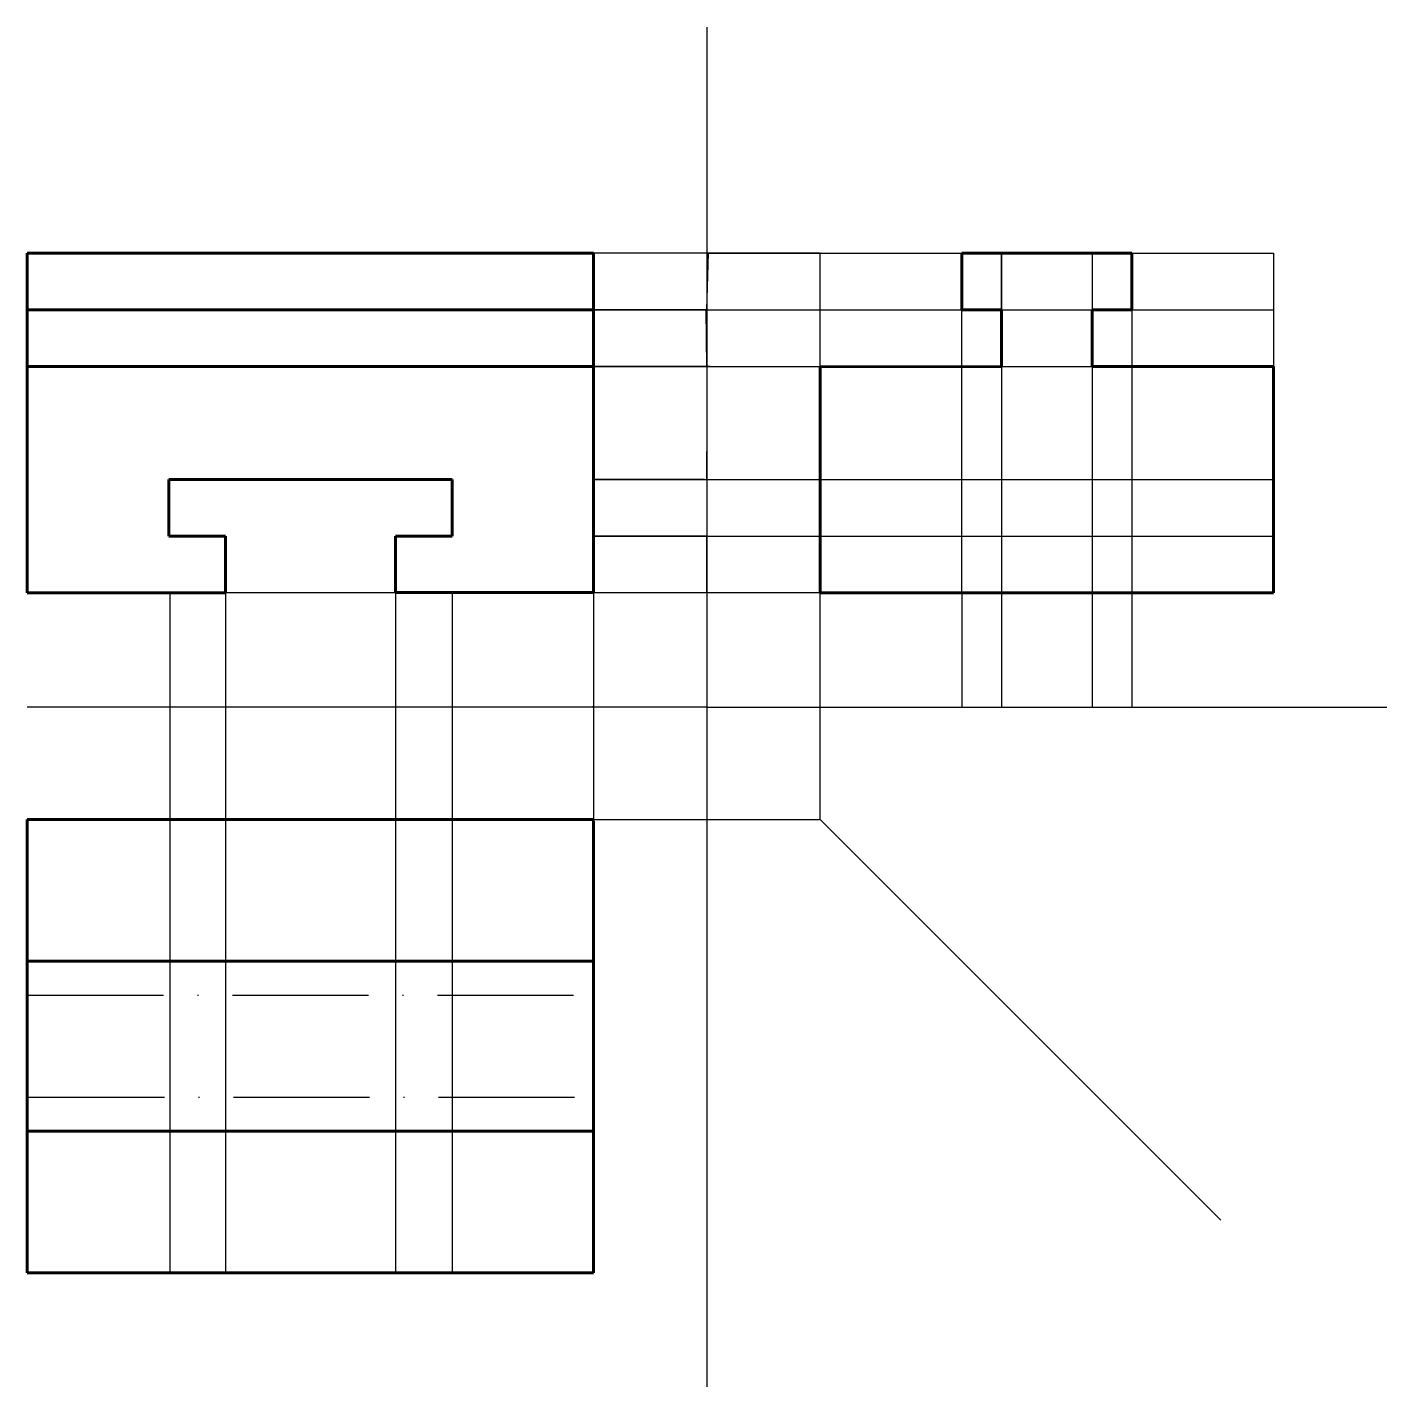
# Model space of a CAD drawing. Header units: millimetres. Extents: x 3180 to 3300, y 1748 to 1868.
import ezdxf

# ---------------------------------------------------------------- set-up
doc = ezdxf.new("R2010")
doc.units = ezdxf.units.MM
doc.linetypes.add('ACAD_ISO10W100', pattern=[18, 12, -3, 0, -3])
doc.layers.add('oculta', color=1, linetype='ACAD_ISO10W100')
doc.layers.add('proyeccion', color=9, linetype='Continuous')
doc.layers.add('trazo', color=30, linetype='Continuous', lineweight=60)

msp = doc.modelspace()

# ---------------------------------------------------------------- linework, layer by layer
for p, q in [((3240.15, 1867.5), (3240.15, 1747.5)), ((3180.15, 1817.57), (3180.15, 1847.57)), ((3180.15, 1847.57), (3230.15, 1847.57)), ((3230.15, 1847.57), (3230.15, 1817.57)), ((3250.15, 1817.57), (3250.15, 1847.57)), ((3250.15, 1847.57), (3290.15, 1847.57)), ((3290.15, 1847.57), (3290.15, 1817.57)), ((3230.15, 1817.57), (3180.15, 1817.57)), ((3250.15, 1817.57), (3230.15, 1817.57)), ((3230.15, 1817.57), (3230.15, 1807.57)), ((3250.15, 1797.57), (3250.15, 1817.57)), ((3290.15, 1817.57), (3250.15, 1817.57)), ((3240.15, 1807.5), (3180.15, 1807.5)), ((3230.09, 1807.57), (3230.09, 1807.5)), ((3230.15, 1807.57), (3230.15, 1797.57)), ((3240.15, 1807.5), (3300.15, 1807.5)), ((3230.15, 1797.57), (3180.15, 1797.57)), ((3180.15, 1797.57), (3180.15, 1757.57)), ((3230.15, 1797.57), (3250.15, 1797.57)), ((3230.15, 1757.57), (3230.15, 1797.57)), ((3180.15, 1757.57), (3230.15, 1757.57))]:
    msp.add_line(p, q)
at = {"layer": 'oculta'}
for p, q in [((3180.18, 1782.07), (3230.15, 1782.07)), ((3180.26, 1773.07), (3230.15, 1773.07))]:
    msp.add_line(p, q, dxfattribs=at)
at = {"layer": 'proyeccion'}
for p, q in [((3250.15, 1847.55), (3230.15, 1847.55)), ((3240.15, 1842.55), (3240.3, 1847.55)), ((3240.3, 1847.55), (3250.15, 1847.55)), ((3262.65, 1817.68), (3262.65, 1847.57)), ((3266.15, 1837.52), (3266.15, 1847.57)), ((3266.15, 1847.57), (3266.15, 1807.5)), ((3266.15, 1847.57), (3274.15, 1847.57)), ((3274.15, 1847.57), (3274.15, 1807.5)), ((3274.15, 1847.57), (3277.65, 1847.54)), ((3277.65, 1847.54), (3277.65, 1807.5)), ((3240.08, 1842.55), (3230.15, 1842.55)), ((3230.15, 1842.55), (3250.15, 1842.55)), ((3240.15, 1837.55), (3240.08, 1842.55)), ((3250.15, 1842.55), (3290.15, 1842.55)), ((3240.43, 1837.55), (3230.15, 1837.55)), ((3230.15, 1837.55), (3250.15, 1837.55)), ((3250.15, 1837.55), (3290.15, 1837.55)), ((3262.65, 1837.55), (3266.15, 1837.52)), ((3240.15, 1827.57), (3240.16, 1832.57)), ((3239.89, 1827.57), (3230.15, 1827.57)), ((3230.15, 1827.57), (3250.15, 1827.57)), ((3250.15, 1827.57), (3290.15, 1827.57)), ((3240.14, 1822.57), (3230.15, 1822.57)), ((3230.15, 1822.57), (3250.15, 1822.57)), ((3240.15, 1817.57), (3240.14, 1822.57)), ((3250.15, 1822.57), (3290.15, 1822.57)), ((3192.75, 1817.57), (3192.75, 1817.57)), ((3192.75, 1817.57), (3192.75, 1797.57)), ((3197.65, 1817.57), (3197.65, 1807.5)), ((3230.15, 1817.57), (3212.65, 1817.62)), ((3212.65, 1817.62), (3212.65, 1807.5)), ((3230.15, 1817.57), (3217.66, 1817.64)), ((3217.66, 1817.64), (3217.66, 1807.5)), ((3262.65, 1817.68), (3262.65, 1807.5)), ((3197.65, 1807.5), (3197.65, 1797.57)), ((3212.65, 1807.5), (3212.65, 1797.57)), ((3217.66, 1807.5), (3217.66, 1797.57)), ((3192.75, 1797.57), (3192.75, 1757.57)), ((3197.65, 1797.57), (3197.65, 1757.57)), ((3212.65, 1797.57), (3212.65, 1757.57)), ((3217.66, 1797.57), (3217.66, 1757.57)), ((3250.15, 1797.57), (3285.51, 1762.22)), ((3180.18, 1785.07), (3230.15, 1785.07)), ((3180.21, 1770.07), (3230.15, 1770.07))]:
    msp.add_line(p, q, dxfattribs=at)
at = {"layer": 'trazo'}
for p, q in [((3230.15, 1847.57), (3180.15, 1847.57)), ((3180.15, 1847.57), (3180.15, 1817.57)), ((3230.15, 1817.62), (3230.15, 1847.57)), ((3262.65, 1842.55), (3262.65, 1847.57)), ((3262.65, 1847.57), (3277.65, 1847.57)), ((3277.65, 1847.57), (3277.65, 1842.55)), ((3230.15, 1842.55), (3180.15, 1842.55)), ((3266.15, 1842.55), (3262.65, 1842.55)), ((3266.15, 1837.52), (3266.15, 1842.55)), ((3277.65, 1842.55), (3274.15, 1842.55)), ((3274.15, 1842.55), (3274.15, 1837.55)), ((3230.15, 1837.55), (3180.15, 1837.55)), ((3250.15, 1817.57), (3250.15, 1837.55)), ((3250.15, 1837.55), (3266.15, 1837.52)), ((3274.15, 1837.55), (3290.15, 1837.55)), ((3290.15, 1837.55), (3290.15, 1817.57)), ((3217.65, 1827.57), (3192.65, 1827.57)), ((3192.65, 1827.57), (3192.65, 1822.57)), ((3217.65, 1822.57), (3217.65, 1827.57)), ((3192.65, 1822.57), (3197.65, 1822.57)), ((3197.65, 1822.57), (3197.65, 1817.57)), ((3212.65, 1817.57), (3212.65, 1822.57)), ((3212.65, 1822.57), (3217.65, 1822.57)), ((3180.15, 1817.57), (3197.65, 1817.57)), ((3212.65, 1817.62), (3230.15, 1817.62)), ((3290.15, 1817.57), (3250.15, 1817.57)), ((3180.16, 1797.46), (3180.16, 1797.57)), ((3180.16, 1797.57), (3230.15, 1797.57)), ((3180.16, 1797.46), (3180.16, 1757.57)), ((3230.15, 1797.46), (3230.15, 1757.57)), ((3180.18, 1785.07), (3180.16, 1785.07)), ((3180.18, 1785.07), (3230.15, 1785.07)), ((3180.26, 1773.07), (3180.15, 1773.07)), ((3180.21, 1770.07), (3230.15, 1770.07)), ((3180.16, 1757.57), (3230.15, 1757.57))]:
    msp.add_line(p, q, dxfattribs=at)

doc.saveas('drawing.dxf')
